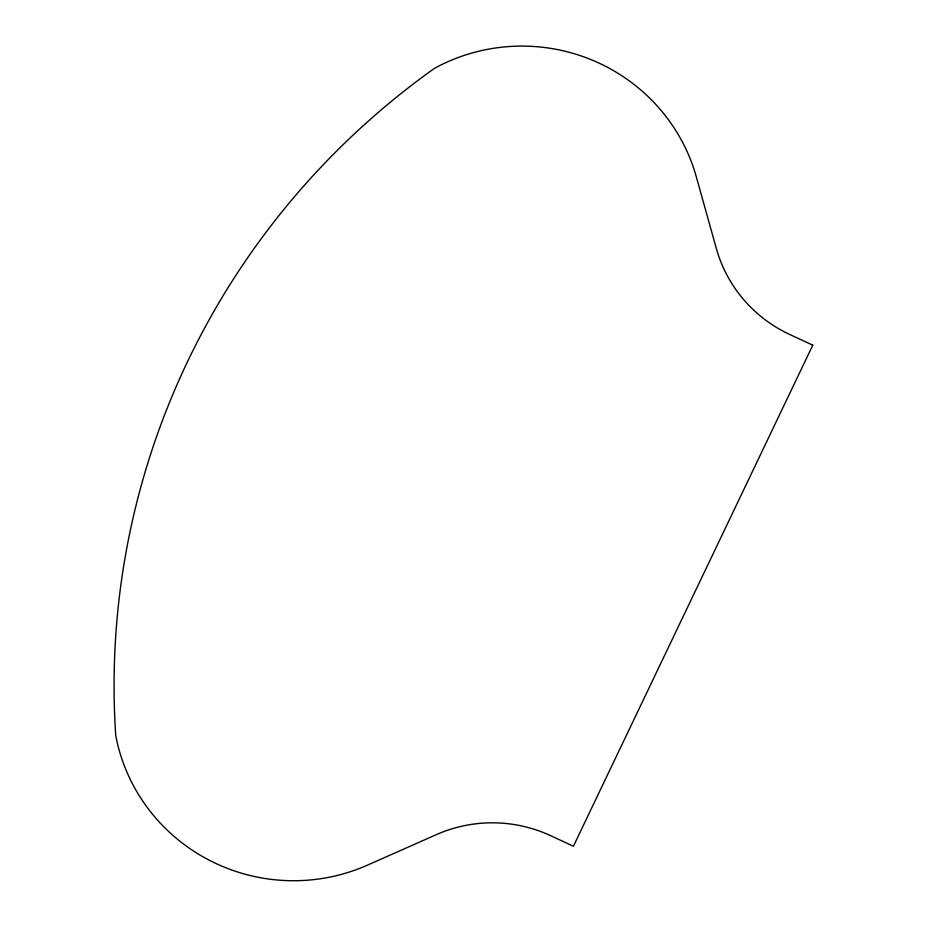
<?xml version="1.0" encoding="UTF-8"?>
<svg xmlns="http://www.w3.org/2000/svg" width="927" height="927" viewBox="0 0 927 927"><rect width="100%" height="100%" fill="white"/><g stroke="black" fill="none" stroke-linecap="round" stroke-linejoin="round"><path stroke-width="1.39" d="M812.782 345.18L573.419 846.235L550.58 835.644A136.269 133.812 5.4 0 0 436.443 834.601L367.509 865.123A180.313 177.057 5.4 0 1 115.736 735.598A778.947 764.902 5.4 0 1 434.52 68.308A180.313 177.057 5.4 0 1 696.316 176.848L716.374 248.621A136.269 133.812 5.4 0 0 789.943 334.589L812.782 345.18"/></g></svg>
